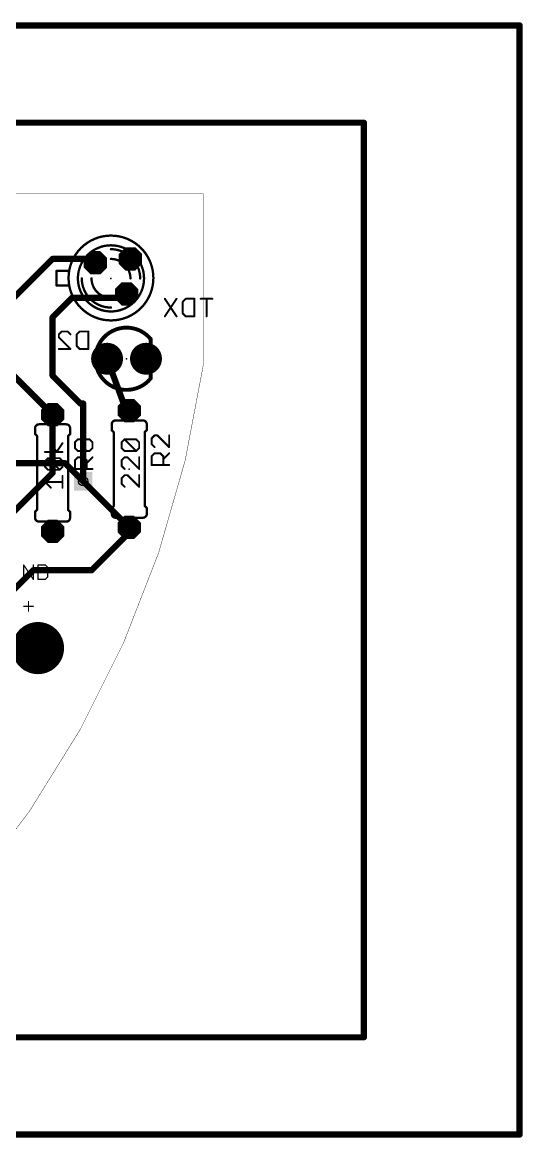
# Model space of a CAD drawing. Extents: x 34.1 to 120.9, y -11.6 to 61.2.
# Drawn here: x 88.2 to 120.9, y -11.6 to 61.2 of the extents above; entities that cross this region are included whole.
import ezdxf

# ---------------------------------------------------------------- set-up
doc = ezdxf.new("R2010")
doc.units = 0
for name, color, linetype in [('1', 22, 'CONTINUOUS'), ('16', 175, 'CONTINUOUS'), ('17', 82, 'CONTINUOUS'), ('18', 82, 'CONTINUOUS'), ('20', 7, 'CONTINUOUS'), ('21', 253, 'CONTINUOUS'), ('22', 253, 'CONTINUOUS'), ('23', 7, 'CONTINUOUS'), ('24', 7, 'CONTINUOUS'), ('25', 253, 'CONTINUOUS'), ('26', 253, 'CONTINUOUS'), ('27', 253, 'CONTINUOUS'), ('29', 253, 'CONTINUOUS'), ('30', 253, 'CONTINUOUS'), ('44', 253, 'CONTINUOUS'), ('51', 253, 'CONTINUOUS'), ('52', 253, 'CONTINUOUS')]:
    doc.layers.add(name, color=color, linetype=linetype)

# ---------------------------------------------------------------- blocks, each defined once
blk = doc.blocks.new('ROUNDP')
at = {"const_width": 0.5}
blk.add_lwpolyline([(0, -0.25, 1), (0, 0.25, 1), (0, -0.25)], format="xyb", dxfattribs=at)
blk = doc.blocks.new('RECT')
blk.add_solid([(-0.5, -0.5), (0.5, -0.5), (-0.5, 0.5), (0.5, 0.5)])
blk = doc.blocks.new('OCTAGONP')
at = {"const_width": 0.5}
blk.add_lwpolyline([(-0.25, -0.1036), (-0.25, 0.1036), (-0.1036, 0.25), (0.1036, 0.25), (0.25, 0.1036), (0.25, -0.1036), (0.1036, -0.25), (-0.1036, -0.25), (-0.25, -0.1036), (-0.25, 0.1036)], dxfattribs=at)
blk = doc.blocks.new('SQUAREV')
blk.add_solid([(-0.5, -0.5), (0.5, -0.5), (-0.5, 0.5), (0.5, 0.5)])

msp = doc.modelspace()

# ---------------------------------------------------------------- linework, layer by layer
at = {"layer": '1', "const_width": 0.4064}
for points in [[(120.65, 60.96), (34.29, 60.96)], [(120.65, -11.43), (120.65, 60.96)], [(86.6775, 42.2275), (90.17, 45.72)], [(90.17, 45.72), (92.71, 45.72)], [(92.71, 45.72), (92.964, 45.466)], [(90.17, 41.91), (91.44, 43.18)], [(91.44, 43.18), (94.742, 43.18)], [(94.742, 43.18), (94.996, 43.434)], [(90.17, 38.1), (90.17, 41.91)], [(94.869, 36.1188), (93.726, 39.2049)], [(90.17, 35.56), (86.6775, 39.0525)], [(91.9861, 36.2839), (90.17, 38.1)], [(92.1639, 36.2839), (91.9861, 36.2839)], [(92.1639, 36.2839), (92.1639, 31.2039)], [(90.17, 31.75), (90.17, 35.56)], [(94.869, 36.1188), (95.1738, 35.814)], [(86.36, 27.94), (90.17, 31.75)], [(92.1639, 31.2039), (95.1738, 28.194)], [(95.1738, 28.194), (95.1738, 27.8638)], [(95.1738, 27.8638), (92.71, 25.4)], [(88.9, 25.4), (86.36, 22.86)], [(92.71, 25.4), (88.9, 25.4)], [(34.29, -11.43), (120.65, -11.43)]]:
    msp.add_lwpolyline(points, dxfattribs=at)
at = {"layer": '1', "const_width": 0.2032}
for points in [[(120.7516, 60.96, 1), (120.5484, 60.96)], [(120.65, 60.8584, 1), (120.65, 61.0616)], [(90.17, 45.8216, 1), (90.17, 45.6184)], [(90.2418, 45.6482, 1), (90.0982, 45.7918)], [(92.7818, 45.7918, 1), (92.6382, 45.6482)], [(92.71, 45.6184, 1), (92.71, 45.8216)], [(92.8922, 45.3942, 1), (93.0358, 45.5378)], [(91.44, 43.2816, 1), (91.44, 43.0784)], [(91.5118, 43.1082, 1), (91.3682, 43.2518)], [(94.6702, 43.2518, 1), (94.8138, 43.1082)], [(94.742, 43.0784, 1), (94.742, 43.2816)], [(95.0678, 43.3622, 1), (94.9242, 43.5058)], [(90.2716, 41.91, 1), (90.0684, 41.91)], [(90.0982, 41.9818, 1), (90.2418, 41.8382)], [(93.8213, 39.2402, 1), (93.6307, 39.1696)], [(90.0684, 38.1, 1), (90.2716, 38.1)], [(90.2418, 38.1718, 1), (90.0982, 38.0282)], [(91.9861, 36.3855, 1), (91.9861, 36.1823)], [(91.9143, 36.2121, 1), (92.0579, 36.3557)], [(92.2655, 36.2839, 1), (92.0623, 36.2839)], [(92.1639, 36.1823, 1), (92.1639, 36.3855)], [(90.2716, 35.56, 1), (90.0684, 35.56)], [(90.0982, 35.4882, 1), (90.2418, 35.6318)], [(94.9408, 36.1906, 1), (94.7972, 36.047)], [(94.7737, 36.0835, 1), (94.9643, 36.1541)], [(95.102, 35.7422, 1), (95.2456, 35.8858)], [(90.0684, 31.75, 1), (90.2716, 31.75)], [(90.2418, 31.6782, 1), (90.0982, 31.8218)], [(92.0623, 31.2039, 1), (92.2655, 31.2039)], [(92.2357, 31.2757, 1), (92.0921, 31.1321)], [(95.2754, 28.194, 1), (95.0722, 28.194)], [(95.0722, 27.8638, 1), (95.2754, 27.8638)], [(95.102, 28.1222, 1), (95.2456, 28.2658)], [(95.2456, 27.792, 1), (95.102, 27.9356)], [(88.9, 25.5016, 1), (88.9, 25.2984)], [(88.9718, 25.3282, 1), (88.8282, 25.4718)], [(92.6382, 25.4718, 1), (92.7818, 25.3282)], [(92.71, 25.2984, 1), (92.71, 25.5016)], [(120.5484, -11.43, 1), (120.7516, -11.43)], [(120.65, -11.5316, 1), (120.65, -11.3284)]]:
    msp.add_lwpolyline(points, format="xyb", dxfattribs=at)
at = {"layer": '16', "const_width": 0.4064}
for points in [[(110.49, 54.61), (40.64, 54.61)], [(110.49, -5.08), (110.49, 54.61)], [(85.725, 32.385), (90.9828, 32.385)], [(90.9828, 32.385), (92.1639, 31.2039)], [(40.64, -5.08), (110.49, -5.08)]]:
    msp.add_lwpolyline(points, dxfattribs=at)
at = {"layer": '16', "const_width": 0.2032}
for points in [[(110.5916, 54.61, 1), (110.3884, 54.61)], [(110.49, 54.5084, 1), (110.49, 54.7116)], [(91.0546, 32.4568, 1), (90.911, 32.3132)], [(90.9828, 32.2834, 1), (90.9828, 32.4866)], [(92.0921, 31.1321, 1), (92.2357, 31.2757)], [(110.3884, -5.08, 1), (110.5916, -5.08)], [(110.49, -5.1816, 1), (110.49, -4.9784)]]:
    msp.add_lwpolyline(points, format="xyb", dxfattribs=at)
at = {"layer": '20', "const_width": 0.0254}
for points in [[(50.0126, 49.9872), (99.9998, 49.9872)], [(99.9998, 49.9872), (99.9998, 38.7604)]]:
    msp.add_lwpolyline(points, dxfattribs=at)
at = {"layer": '20'}
for points, const_width in [([(100.0062, 49.9872, 1), (99.9935, 49.9872)], 0.0127), ([(99.9998, 49.9809, 1), (99.9998, 49.9935)], 0.0127), ([(80.6196, 0, 0.1623), (99.9998, 38.7604)], 0.0254), ([(100.0061, 38.7595, 1), (99.9935, 38.7613)], 0.0127), ([(99.9935, 38.7604, 1), (100.0062, 38.7604)], 0.0127)]:
    msp.add_lwpolyline(points, format="xyb", dxfattribs=dict(at, const_width=const_width))
msp.add_circle((89.2175, 20.32), 1.6, dxfattribs=at)
at = {"layer": '21'}
for points, const_width in [([(89.281, 34.925, 0.4142), (89.027, 34.671)], 0.1524), ([(89.281, 34.8869, 1), (89.281, 34.9631)], 0.0762), ([(91.313, 34.671, 0.4142), (91.059, 34.925)], 0.1524), ([(91.059, 34.9631, 1), (91.059, 34.8869)], 0.0762), ([(94.2848, 35.179, 0.4142), (94.0308, 34.925)], 0.1524), ([(94.0689, 34.925, 1), (93.9927, 34.925)], 0.0762), ([(93.9927, 34.925, 1), (94.0689, 34.925)], 0.0762), ([(94.2848, 35.1409, 1), (94.2848, 35.2171)], 0.0762), ([(96.3168, 34.925, 0.4142), (96.0628, 35.179)], 0.1524), ([(96.0628, 35.2171, 1), (96.0628, 35.1409)], 0.0762), ([(96.3549, 34.925, 1), (96.2787, 34.925)], 0.0762), ([(96.2787, 34.925, 1), (96.3549, 34.925)], 0.0762), ([(89.0651, 34.671, 1), (88.9889, 34.671)], 0.0762), ([(88.9889, 34.671, 1), (89.0651, 34.671)], 0.0762), ([(88.9889, 34.29, 1), (89.0651, 34.29)], 0.0762), ([(89.0539, 34.3169, 1), (89.0001, 34.2631)], 0.0762), ([(89.1921, 34.163, 1), (89.1159, 34.163)], 0.0762), ([(89.1271, 34.1361, 1), (89.1809, 34.1899)], 0.0762), ([(91.2241, 34.163, 1), (91.1479, 34.163)], 0.0762), ([(91.1591, 34.1899, 1), (91.2129, 34.1361)], 0.0762), ([(91.3511, 34.671, 1), (91.2749, 34.671)], 0.0762), ([(91.2749, 34.671, 1), (91.3511, 34.671)], 0.0762), ([(91.2749, 34.29, 1), (91.3511, 34.29)], 0.0762), ([(91.3399, 34.2631, 1), (91.2861, 34.3169)], 0.0762), ([(93.9927, 34.544, 1), (94.0689, 34.544)], 0.0762), ([(94.0577, 34.5709, 1), (94.0039, 34.5171)], 0.0762), ([(94.1959, 34.417, 1), (94.1197, 34.417)], 0.0762), ([(94.1309, 34.3901, 1), (94.1847, 34.4439)], 0.0762), ([(96.2279, 34.417, 1), (96.1517, 34.417)], 0.0762), ([(96.1629, 34.4439, 1), (96.2167, 34.3901)], 0.0762), ([(96.2787, 34.544, 1), (96.3549, 34.544)], 0.0762), ([(96.3437, 34.5171, 1), (96.2899, 34.5709)], 0.0762), ([(89.0651, 29.21, 1), (88.9889, 29.21)], 0.0762), ([(89.0001, 29.2369, 1), (89.0539, 29.1831)], 0.0762), ([(89.1159, 29.337, 1), (89.1921, 29.337)], 0.0762), ([(89.1809, 29.3101, 1), (89.1271, 29.3639)], 0.0762), ([(91.1479, 29.337, 1), (91.2241, 29.337)], 0.0762), ([(91.2129, 29.3639, 1), (91.1591, 29.3101)], 0.0762), ([(91.3511, 29.21, 1), (91.2749, 29.21)], 0.0762), ([(91.2861, 29.1831, 1), (91.3399, 29.2369)], 0.0762), ([(94.0689, 29.464, 1), (93.9927, 29.464)], 0.0762), ([(94.0308, 29.083, 0.4142), (94.2848, 28.829)], 0.1524), ([(94.0689, 29.083, 1), (93.9927, 29.083)], 0.0762), ([(93.9927, 29.083, 1), (94.0689, 29.083)], 0.0762), ([(94.0039, 29.4909, 1), (94.0577, 29.4371)], 0.0762), ([(94.1197, 29.591, 1), (94.1959, 29.591)], 0.0762), ([(94.1847, 29.5641, 1), (94.1309, 29.6179)], 0.0762), ([(96.0628, 28.829, 0.4142), (96.3168, 29.083)], 0.1524), ([(96.1517, 29.591, 1), (96.2279, 29.591)], 0.0762), ([(96.2167, 29.6179, 1), (96.1629, 29.5641)], 0.0762), ([(96.3549, 29.464, 1), (96.2787, 29.464)], 0.0762), ([(96.3549, 29.083, 1), (96.2787, 29.083)], 0.0762), ([(96.2787, 29.083, 1), (96.3549, 29.083)], 0.0762), ([(96.2899, 29.4371, 1), (96.3437, 29.4909)], 0.0762), ([(89.027, 28.829, 0.4142), (89.281, 28.575)], 0.1524), ([(89.0651, 28.829, 1), (88.9889, 28.829)], 0.0762), ([(88.9889, 28.829, 1), (89.0651, 28.829)], 0.0762), ([(89.281, 28.5369, 1), (89.281, 28.6131)], 0.0762), ([(91.059, 28.575, 0.4142), (91.313, 28.829)], 0.1524), ([(91.059, 28.6131, 1), (91.059, 28.5369)], 0.0762), ([(91.3511, 28.829, 1), (91.2749, 28.829)], 0.0762), ([(91.2749, 28.829, 1), (91.3511, 28.829)], 0.0762), ([(94.2848, 28.7909, 1), (94.2848, 28.8671)], 0.0762), ([(96.0628, 28.8671, 1), (96.0628, 28.7909)], 0.0762), ([(88.302, 25.7543, 1), (88.2703, 25.7331)], 0.0381), ([(88.3052, 25.7437, 1), (88.2671, 25.7437)], 0.0381), ([(88.9322, 25.7437, 1), (88.8941, 25.7437)], 0.0381), ([(89.2216, 25.7628, 1), (89.2216, 25.7247)], 0.0381), ([(89.2407, 25.7437, 1), (89.2026, 25.7437)], 0.0381), ([(89.7054, 25.7572, 1), (89.6785, 25.7302)], 0.0381), ([(89.6919, 25.7247, 1), (89.6919, 25.7628)], 0.0381), ([(89.8678, 25.5869, 1), (89.8297, 25.5869)], 0.0381), ([(89.8352, 25.5735, 1), (89.8622, 25.6004)], 0.0381), ([(88.2671, 24.8031, 1), (88.3052, 24.8031)], 0.0381), ([(88.8941, 24.8031, 1), (88.9322, 24.8031)], 0.0381), ([(88.8973, 24.7925, 1), (88.929, 24.8137)], 0.0381), ([(89.2216, 24.8222, 1), (89.2216, 24.7841)], 0.0381), ([(89.2026, 24.8031, 1), (89.2407, 24.8031)], 0.0381), ([(89.6785, 24.8166, 1), (89.7054, 24.7896)], 0.0381), ([(89.6919, 24.7841, 1), (89.6919, 24.8222)], 0.0381), ([(89.8297, 24.9599, 1), (89.8678, 24.9599)], 0.0381), ([(89.8622, 24.9464, 1), (89.8352, 24.9733)], 0.0381), ([(88.6187, 23.3644, 1), (88.5806, 23.3644)], 0.0381), ([(88.2861, 23.07, 1), (88.2861, 23.0319)], 0.0381), ([(88.5806, 22.7374, 1), (88.6187, 22.7374)], 0.0381), ([(88.9132, 23.0319, 1), (88.9132, 23.07)], 0.0381)]:
    msp.add_lwpolyline(points, format="xyb", dxfattribs=dict(at, const_width=const_width))
for points, const_width in [([(94.0308, 34.925), (94.0308, 34.544)], 0.1524), ([(96.3168, 34.925), (96.3168, 34.544)], 0.1524), ([(89.027, 34.671), (89.027, 34.29)], 0.1524), ([(89.154, 34.163), (89.027, 34.29)], 0.1524), ([(89.154, 29.337), (89.154, 34.163)], 0.1524), ([(91.186, 34.163), (91.313, 34.29)], 0.1524), ([(91.186, 29.337), (91.186, 34.163)], 0.1524), ([(91.313, 34.671), (91.313, 34.29)], 0.1524), ([(94.1578, 34.417), (94.0308, 34.544)], 0.1524), ([(94.1578, 29.591), (94.1578, 34.417)], 0.1524), ([(96.1898, 34.417), (96.3168, 34.544)], 0.1524), ([(96.1898, 29.591), (96.1898, 34.417)], 0.1524), ([(89.154, 29.337), (89.027, 29.21)], 0.1524), ([(89.027, 28.829), (89.027, 29.21)], 0.1524), ([(91.186, 29.337), (91.313, 29.21)], 0.1524), ([(91.313, 28.829), (91.313, 29.21)], 0.1524), ([(94.1578, 29.591), (94.0308, 29.464)], 0.1524), ([(94.0308, 29.083), (94.0308, 29.464)], 0.1524), ([(96.1898, 29.591), (96.3168, 29.464)], 0.1524), ([(96.3168, 29.083), (96.3168, 29.464)], 0.1524), ([(88.2861, 24.8031), (88.2861, 25.7437)], 0.0762), ([(88.2861, 25.7437), (88.9132, 24.8031)], 0.0762), ([(88.9132, 24.8031), (88.9132, 25.7437)], 0.0762), ([(89.2216, 25.7437), (89.2216, 24.8031)], 0.0762), ([(89.6919, 25.7437), (89.2216, 25.7437)], 0.0762), ([(89.8487, 25.5869), (89.6919, 25.7437)], 0.0762), ([(89.8487, 24.9599), (89.8487, 25.5869)], 0.0762), ([(89.2216, 24.8031), (89.6919, 24.8031)], 0.0762), ([(89.6919, 24.8031), (89.8487, 24.9599)], 0.0762), ([(88.5997, 23.3644), (88.5997, 22.7374)], 0.0762), ([(88.2861, 23.0509), (88.9132, 23.0509)], 0.0762)]:
    msp.add_lwpolyline(points, dxfattribs=dict(at, const_width=const_width))
at = {"layer": '22'}
for points, const_width in [([(93.98, 41.7068, 1), (93.98, 47.244, 1), (93.98, 41.7068)], 0.1524), ([(90.4621, 44.9326, 1), (90.3859, 44.9326)], 0.0762), ([(90.424, 44.9707, 1), (90.424, 44.8945)], 0.0762), ([(91.2622, 44.8945, 1), (91.2622, 44.9707)], 0.0762), ([(92.075, 44.45, 0.4142), (93.98, 42.545)], 0.1524), ([(92.1131, 44.45, 1), (92.0369, 44.45)], 0.0762), ([(92.71, 44.45, 0.4142), (93.98, 43.18)], 0.1524), ([(92.7481, 44.45, 1), (92.6719, 44.45)], 0.0762), ([(90.424, 44.0309, 1), (90.424, 43.9547)], 0.0762), ([(90.3859, 43.9928, 1), (90.4621, 43.9928)], 0.0762), ([(91.2368, 43.9547, 1), (91.2368, 44.0309)], 0.0762), ([(93.98, 43.1419, 1), (93.98, 43.2181)], 0.0762), ([(93.98, 42.5069, 1), (93.98, 42.5831)], 0.0762), ([(94.996, 41.2369, 0.2691), (93.2317, 40.2131)], 0.254), ([(96.5472, 40.5175, 0.2206), (94.996, 41.2369)], 0.254), ([(96.6343, 40.5003, 1), (96.5073, 40.5003)], 0.127), ([(96.5073, 40.0431, 1), (96.6343, 40.0431)], 0.127), ([(93.2031, 38.2487, 0.277), (94.996, 37.1729)], 0.254), ([(94.996, 37.1729, 0.2226), (96.557, 37.904)], 0.254), ([(96.6343, 38.4175, 1), (96.5073, 38.4175)], 0.127), ([(96.5073, 37.9095, 1), (96.6343, 37.9095)], 0.127)]:
    msp.add_lwpolyline(points, format="xyb", dxfattribs=dict(at, const_width=const_width))
for points, const_width in [([(90.424, 43.9928), (90.424, 44.9326)], 0.1524), ([(90.424, 44.9326), (91.2622, 44.9326)], 0.1524), ([(91.2368, 43.9928), (90.424, 43.9928)], 0.1524), ([(96.5708, 40.5003), (96.5708, 40.0431)], 0.254), ([(96.5708, 37.9095), (96.5708, 38.4175)], 0.254)]:
    msp.add_lwpolyline(points, dxfattribs=dict(at, const_width=const_width))
at = {"layer": '23'}
for p in [(90.17, 31.75), (95.1738, 32.004)]:
    msp.add_point(p, dxfattribs=at)
at = {"layer": '24'}
for p in [(93.98, 44.45), (94.996, 39.2049)]:
    msp.add_point(p, dxfattribs=at)
at = {"layer": '25', "const_width": 0.127}
for points in [[(96.824, 34.2007), (96.6333, 34.0101)], [(97.0147, 34.2007), (96.824, 34.2007)], [(97.7773, 33.4381), (97.0147, 34.2007)], [(97.7773, 34.2007), (97.7773, 33.4381)], [(91.6295, 33.7561), (91.8202, 33.9468)], [(91.6295, 33.3748), (91.6295, 33.7561)], [(91.8202, 33.9468), (92.0109, 33.9468)], [(92.0109, 33.9468), (92.2015, 33.7561)], [(92.2015, 33.7561), (92.3922, 33.9468)], [(92.2015, 33.3748), (92.2015, 33.7561)], [(92.3922, 33.9468), (92.5828, 33.9468)], [(92.5828, 33.9468), (92.7735, 33.7561)], [(92.7735, 33.7561), (92.7735, 33.3748)], [(96.6333, 34.0101), (96.6333, 33.6288)], [(96.6333, 33.6288), (96.824, 33.4381)], [(91.8202, 33.1841), (91.6295, 33.3748)], [(91.6295, 32.5867), (91.8202, 32.7774)], [(92.0109, 33.1841), (91.8202, 33.1841)], [(91.8202, 32.7774), (92.2015, 32.7774)], [(92.2015, 33.3748), (92.0109, 33.1841)], [(92.3922, 33.1841), (92.2015, 33.3748)], [(92.2015, 32.7774), (92.3922, 32.5867)], [(92.5828, 33.1841), (92.3922, 33.1841)], [(92.3922, 32.396), (92.7735, 32.7774)], [(92.7735, 33.3748), (92.5828, 33.1841)], [(96.6333, 32.8407), (96.824, 33.0314)], [(96.6333, 32.2687), (96.6333, 32.8407)], [(96.824, 33.0314), (97.2053, 33.0314)], [(97.2053, 33.0314), (97.396, 32.8407)], [(97.396, 32.65), (97.7773, 33.0314)], [(97.396, 32.8407), (97.396, 32.2687)], [(91.6295, 32.0147), (91.6295, 32.5867)], [(92.7735, 32.0147), (91.6295, 32.0147)], [(92.3922, 32.5867), (92.3922, 32.0147)], [(97.7773, 32.2687), (96.6333, 32.2687)]]:
    msp.add_lwpolyline(points, dxfattribs=at)
at = {"layer": '25', "const_width": 0.0635}
for points in [[(96.824, 34.2325, 1), (96.824, 34.169)], [(96.8464, 34.1783, 1), (96.8015, 34.2232)], [(97.0371, 34.2232, 1), (96.9922, 34.1783)], [(97.0147, 34.169, 1), (97.0147, 34.2325)], [(97.8091, 34.2007, 1), (97.7456, 34.2007)], [(91.6613, 33.7561, 1), (91.5978, 33.7561)], [(91.6071, 33.7785, 1), (91.652, 33.7336)], [(91.8202, 33.9785, 1), (91.8202, 33.915)], [(91.8426, 33.9243, 1), (91.7977, 33.9692)], [(92.0333, 33.9692, 1), (91.9884, 33.9243)], [(92.0109, 33.915, 1), (92.0109, 33.9785)], [(92.2333, 33.7561, 1), (92.1698, 33.7561)], [(92.1791, 33.7785, 1), (92.224, 33.7336)], [(92.1791, 33.7336, 1), (92.224, 33.7785)], [(92.3922, 33.9785, 1), (92.3922, 33.915)], [(92.4146, 33.9243, 1), (92.3697, 33.9692)], [(92.6053, 33.9692, 1), (92.5604, 33.9243)], [(92.5828, 33.915, 1), (92.5828, 33.9785)], [(92.8053, 33.7561, 1), (92.7417, 33.7561)], [(92.751, 33.7336, 1), (92.796, 33.7785)], [(96.6651, 34.0101, 1), (96.6016, 34.0101)], [(96.6109, 34.0325, 1), (96.6558, 33.9876)], [(96.6558, 33.6512, 1), (96.6109, 33.6063)], [(96.6016, 33.6288, 1), (96.6651, 33.6288)], [(96.8015, 33.4156, 1), (96.8464, 33.4606)], [(97.7548, 33.4156, 1), (97.7998, 33.4606)], [(91.652, 33.3972, 1), (91.6071, 33.3523)], [(91.5978, 33.3748, 1), (91.6613, 33.3748)], [(91.8202, 33.2159, 1), (91.8202, 33.1523)], [(91.8202, 32.8091, 1), (91.8202, 32.7456)], [(91.7977, 33.1616, 1), (91.8426, 33.2066)], [(91.8426, 32.7549, 1), (91.7977, 32.7998)], [(91.9884, 33.2066, 1), (92.0333, 33.1616)], [(92.0109, 33.1523, 1), (92.0109, 33.2159)], [(92.1698, 33.3748, 1), (92.2333, 33.3748)], [(92.224, 33.3972, 1), (92.1791, 33.3523)], [(92.224, 32.7998, 1), (92.1791, 32.7549)], [(92.224, 33.3523, 1), (92.1791, 33.3972)], [(92.2015, 32.7456, 1), (92.2015, 32.8091)], [(92.3922, 33.2159, 1), (92.3922, 33.1523)], [(92.3697, 33.1616, 1), (92.4146, 33.2066)], [(92.5604, 33.2066, 1), (92.6053, 33.1616)], [(92.5828, 33.1523, 1), (92.5828, 33.2159)], [(92.7417, 33.3748, 1), (92.8053, 33.3748)], [(92.796, 33.3523, 1), (92.751, 33.3972)], [(92.796, 32.7549, 1), (92.751, 32.7998)], [(96.6651, 32.8407, 1), (96.6016, 32.8407)], [(96.6109, 32.8631, 1), (96.6558, 32.8182)], [(96.824, 33.0631, 1), (96.824, 32.9996)], [(96.8464, 33.0089, 1), (96.8015, 33.0538)], [(97.2278, 33.0538, 1), (97.1829, 33.0089)], [(97.2053, 32.9996, 1), (97.2053, 33.0631)], [(97.4277, 32.8407, 1), (97.3642, 32.8407)], [(97.3735, 32.8182, 1), (97.4184, 32.8631)], [(97.7456, 33.4381, 1), (97.8091, 33.4381)], [(97.7998, 33.0089, 1), (97.7548, 33.0538)], [(91.6295, 32.0465, 1), (91.6295, 31.983)], [(91.6613, 32.5867, 1), (91.5978, 32.5867)], [(91.6071, 32.6091, 1), (91.652, 32.5642)], [(91.5978, 32.0147, 1), (91.6613, 32.0147)], [(92.4239, 32.5867, 1), (92.3604, 32.5867)], [(92.3604, 32.0147, 1), (92.4239, 32.0147)], [(92.3697, 32.4185, 1), (92.4146, 32.3736)], [(92.3697, 32.5642, 1), (92.4146, 32.6091)], [(92.7735, 31.983, 1), (92.7735, 32.0465)], [(96.6333, 32.3005, 1), (96.6333, 32.237)], [(96.6016, 32.2687, 1), (96.6651, 32.2687)], [(97.3642, 32.2687, 1), (97.4277, 32.2687)], [(97.3735, 32.6725, 1), (97.4184, 32.6276)], [(97.7773, 32.237, 1), (97.7773, 32.3005)]]:
    msp.add_lwpolyline(points, format="xyb", dxfattribs=at)
at = {"layer": '26', "const_width": 0.0635}
for points in [[(97.5247, 43.1351, 1), (97.4718, 43.0999)], [(98.2873, 43.0999, 1), (98.2345, 43.1351)], [(98.6994, 42.9268, 1), (98.6359, 42.9268)], [(98.6452, 42.9493, 1), (98.6901, 42.9044)], [(98.8583, 43.1492, 1), (98.8583, 43.0857)], [(98.8808, 43.095, 1), (98.8359, 43.1399)], [(99.4621, 43.1175, 1), (99.3986, 43.1175)], [(99.4303, 43.0857, 1), (99.4303, 43.1492)], [(99.837, 43.1492, 1), (99.837, 43.0857)], [(100.2501, 43.1175, 1), (100.1866, 43.1175)], [(100.5997, 43.0857, 1), (100.5997, 43.1492)], [(98.6901, 42.1866, 1), (98.6452, 42.1417)], [(97.4718, 41.9911, 1), (97.5247, 41.9559)], [(98.2345, 41.9559, 1), (98.2873, 41.9911)], [(98.6359, 42.1642, 1), (98.6994, 42.1642)], [(98.8583, 42.0053, 1), (98.8583, 41.9417)], [(98.8359, 41.951, 1), (98.8808, 41.996)], [(99.3986, 41.9735, 1), (99.4621, 41.9735)], [(99.4303, 41.9417, 1), (99.4303, 42.0053)], [(100.1866, 41.9735, 1), (100.2501, 41.9735)], [(90.6085, 40.7932, 1), (90.545, 40.7932)], [(90.5543, 40.8157, 1), (90.5992, 40.7708)], [(90.7674, 41.0156, 1), (90.7674, 40.9521)], [(90.7899, 40.9614, 1), (90.745, 41.0063)], [(91.1712, 41.0063, 1), (91.1263, 40.9614)], [(91.1487, 40.9521, 1), (91.1487, 41.0156)], [(91.3169, 40.7708, 1), (91.3619, 40.8157)], [(91.7779, 40.7932, 1), (91.7144, 40.7932)], [(91.7237, 40.8157, 1), (91.7686, 40.7708)], [(91.9368, 41.0156, 1), (91.9368, 40.9521)], [(91.9593, 40.9614, 1), (91.9144, 41.0063)], [(92.5405, 40.9839, 1), (92.477, 40.9839)], [(92.5088, 40.9521, 1), (92.5088, 41.0156)], [(90.545, 40.6026, 1), (90.6085, 40.6026)], [(90.5992, 40.625, 1), (90.5543, 40.5801)], [(91.7144, 40.0306, 1), (91.7779, 40.0306)], [(91.7686, 40.053, 1), (91.7237, 40.0081)], [(90.5768, 39.8717, 1), (90.5768, 39.8081)], [(91.3169, 39.8174, 1), (91.3619, 39.8624)], [(91.3394, 39.8081, 1), (91.3394, 39.8717)], [(91.9368, 39.8717, 1), (91.9368, 39.8081)], [(91.9144, 39.8174, 1), (91.9593, 39.8624)], [(92.477, 39.8399, 1), (92.5405, 39.8399)], [(92.5088, 39.8081, 1), (92.5088, 39.8717)]]:
    msp.add_lwpolyline(points, format="xyb", dxfattribs=at)
at = {"layer": '26', "const_width": 0.127}
for points in [[(98.2609, 43.1175), (97.4983, 41.9735)], [(97.4983, 43.1175), (98.2609, 41.9735)], [(98.6677, 42.9268), (98.8583, 43.1175)], [(98.6677, 42.1642), (98.6677, 42.9268)], [(98.8583, 43.1175), (99.4303, 43.1175)], [(99.4303, 43.1175), (99.4303, 41.9735)], [(100.5997, 43.1175), (99.837, 43.1175)], [(100.2184, 41.9735), (100.2184, 43.1175)], [(98.8583, 41.9735), (98.6677, 42.1642)], [(99.4303, 41.9735), (98.8583, 41.9735)], [(90.5768, 40.7932), (90.7674, 40.9839)], [(90.5768, 40.6026), (90.5768, 40.7932)], [(90.7674, 40.9839), (91.1487, 40.9839)], [(91.1487, 40.9839), (91.3394, 40.7932)], [(91.7461, 40.7932), (91.9368, 40.9839)], [(91.7461, 40.0306), (91.7461, 40.7932)], [(91.9368, 40.9839), (92.5088, 40.9839)], [(92.5088, 40.9839), (92.5088, 39.8399)], [(91.3394, 39.8399), (90.5768, 40.6026)], [(91.9368, 39.8399), (91.7461, 40.0306)], [(90.5768, 39.8399), (91.3394, 39.8399)], [(92.5088, 39.8399), (91.9368, 39.8399)]]:
    msp.add_lwpolyline(points, dxfattribs=at)
at = {"layer": '27', "const_width": 0.0635}
for points in [[(90.0815, 33.7146, 1), (90.0286, 33.6794)], [(90.8441, 33.6794, 1), (90.7913, 33.7146)], [(94.7093, 33.7561, 1), (94.6458, 33.7561)], [(94.6551, 33.7785, 1), (94.7, 33.7336)], [(94.8682, 33.9785, 1), (94.8682, 33.915)], [(94.8906, 33.9692, 1), (94.8457, 33.9243)], [(94.8906, 33.9243, 1), (94.8457, 33.9692)], [(95.6533, 33.9692, 1), (95.6084, 33.9243)], [(95.6308, 33.915, 1), (95.6308, 33.9785)], [(95.8533, 33.7561, 1), (95.7897, 33.7561)], [(95.799, 33.7336, 1), (95.844, 33.7785)], [(89.6737, 33.1567, 1), (89.6737, 33.0932)], [(89.8644, 32.75, 1), (89.8644, 32.6865)], [(89.8868, 32.7407, 1), (89.8419, 32.6958)], [(89.8868, 32.6958, 1), (89.8419, 32.7407)], [(90.41, 33.1426, 1), (90.4628, 33.1074)], [(90.41, 33.1074, 1), (90.4628, 33.1426)], [(90.6495, 32.7407, 1), (90.6046, 32.6958)], [(90.627, 32.6865, 1), (90.627, 32.75)], [(90.8177, 33.0932, 1), (90.8177, 33.1567)], [(94.6458, 33.3748, 1), (94.7093, 33.3748)], [(94.7, 33.3972, 1), (94.6551, 33.3523)], [(94.8682, 33.2158, 1), (94.8682, 33.1523)], [(94.8682, 32.8091, 1), (94.8682, 32.7456)], [(94.8457, 33.1616, 1), (94.8906, 33.2065)], [(94.8906, 32.7549, 1), (94.8457, 32.7998)], [(95.0813, 32.7998, 1), (95.0364, 32.7549)], [(95.0589, 32.7456, 1), (95.0589, 32.8091)], [(95.6084, 33.2065, 1), (95.6533, 33.1616)], [(95.6084, 33.1616, 1), (95.6533, 33.2065)], [(95.6308, 33.1523, 1), (95.6308, 33.2158)], [(95.7897, 33.3748, 1), (95.8533, 33.3748)], [(95.8533, 32.7773, 1), (95.7897, 32.7773)], [(95.844, 33.3523, 1), (95.799, 33.3972)], [(89.7055, 32.5276, 1), (89.642, 32.5276)], [(89.642, 32.1463, 1), (89.7055, 32.1463)], [(89.6513, 32.55, 1), (89.6962, 32.5051)], [(89.6962, 32.1687, 1), (89.6513, 32.1238)], [(90.8495, 32.5276, 1), (90.7859, 32.5276)], [(90.7859, 32.1463, 1), (90.8495, 32.1463)], [(90.7952, 32.5051, 1), (90.8402, 32.55)], [(90.8402, 32.1238, 1), (90.7952, 32.1687)], [(94.7093, 32.5867, 1), (94.6458, 32.5867)], [(94.6458, 32.2054, 1), (94.7093, 32.2054)], [(94.6551, 32.6091, 1), (94.7, 32.5642)], [(94.7, 32.2278, 1), (94.6551, 32.1829)], [(94.8457, 31.9922, 1), (94.8906, 32.0372)], [(95.7897, 32.0147, 1), (95.8533, 32.0147)], [(95.799, 31.9922, 1), (95.844, 32.0372)], [(89.8644, 31.9873, 1), (89.8644, 31.9239)], [(89.8419, 31.9331, 1), (89.8868, 31.9781)], [(90.6046, 31.9781, 1), (90.6495, 31.9331)], [(90.6046, 31.9331, 1), (90.6495, 31.9781)], [(90.627, 31.9239, 1), (90.627, 31.9873)], [(90.8495, 31.5489, 1), (90.7859, 31.5489)], [(94.7093, 31.4173, 1), (94.6458, 31.4173)], [(94.6551, 31.4397, 1), (94.7, 31.3948)], [(94.8682, 31.6397, 1), (94.8682, 31.5762)], [(94.8906, 31.5855, 1), (94.8457, 31.6304)], [(95.0813, 31.6304, 1), (95.0364, 31.5855)], [(95.0589, 31.5762, 1), (95.0589, 31.6397)], [(95.8533, 31.608, 1), (95.7897, 31.608)], [(89.6737, 31.1993, 1), (89.6737, 31.1358)], [(89.6962, 31.19, 1), (89.6513, 31.1451)], [(90.0326, 30.7638, 1), (90.0775, 30.8087)], [(90.7859, 30.7862, 1), (90.8495, 30.7862)], [(90.8177, 31.1358, 1), (90.8177, 31.1993)], [(94.6458, 31.036, 1), (94.7093, 31.036)], [(94.7, 31.0584, 1), (94.6551, 31.0135)], [(94.8457, 30.8229, 1), (94.8906, 30.8678)], [(95.7897, 30.8453, 1), (95.8533, 30.8453)], [(95.799, 30.8229, 1), (95.844, 30.8678)]]:
    msp.add_lwpolyline(points, format="xyb", dxfattribs=at)
at = {"layer": '27', "const_width": 0.127}
for points in [[(90.4364, 33.125), (90.0551, 33.697)], [(90.8177, 33.697), (90.4364, 33.125)], [(94.6775, 33.7561), (94.8682, 33.9467)], [(94.6775, 33.3748), (94.6775, 33.7561)], [(94.8682, 33.9467), (95.6308, 33.9467)], [(95.6308, 33.1841), (94.8682, 33.9467)], [(95.6308, 33.9467), (95.8215, 33.7561)], [(95.8215, 33.7561), (95.8215, 33.3748)], [(90.8177, 33.125), (89.6737, 33.125)], [(89.6737, 32.5276), (89.8644, 32.7183)], [(89.8644, 32.7183), (90.627, 32.7183)], [(90.627, 31.9556), (89.8644, 32.7183)], [(90.627, 32.7183), (90.8177, 32.5276)], [(94.8682, 33.1841), (94.6775, 33.3748)], [(94.8682, 32.7773), (94.6775, 32.5867)], [(95.6308, 33.1841), (94.8682, 33.1841)], [(95.0589, 32.7773), (94.8682, 32.7773)], [(95.8215, 32.0147), (95.0589, 32.7773)], [(95.8215, 33.3748), (95.6308, 33.1841)], [(95.8215, 32.7773), (95.8215, 32.0147)], [(89.6737, 32.1463), (89.6737, 32.5276)], [(89.8644, 31.9556), (89.6737, 32.1463)], [(90.8177, 32.1463), (90.627, 31.9556)], [(90.8177, 32.5276), (90.8177, 32.1463)], [(94.6775, 32.5867), (94.6775, 32.2054)], [(94.6775, 32.2054), (94.8682, 32.0147)], [(90.627, 31.9556), (89.8644, 31.9556)], [(90.8177, 30.7862), (90.8177, 31.5489)], [(94.8682, 31.608), (94.6775, 31.4173)], [(94.6775, 31.4173), (94.6775, 31.036)], [(95.0589, 31.608), (94.8682, 31.608)], [(95.8215, 30.8453), (95.0589, 31.608)], [(95.8215, 31.608), (95.8215, 30.8453)], [(90.0551, 30.7862), (89.6737, 31.1675)], [(89.6737, 31.1675), (90.8177, 31.1675)], [(94.6775, 31.036), (94.8682, 30.8453)]]:
    msp.add_lwpolyline(points, dxfattribs=at)
at = {"layer": '29', "const_width": 1.7016}
msp.add_lwpolyline([(89.2175, 19.4692, 1), (89.2175, 21.1708, 1), (89.2175, 19.4692)], format="xyb", dxfattribs=at)
at = {"layer": '30', "const_width": 1.7016}
msp.add_lwpolyline([(89.2175, 19.4692, 1), (89.2175, 21.1708, 1), (89.2175, 19.4692)], format="xyb", dxfattribs=at)
at = {"layer": '44'}
for centre, radius in [((92.964, 45.466), 0.4064), ((95.25, 45.72), 0.4064), ((94.996, 43.434), 0.4064), ((93.726, 39.2049), 0.4064), ((96.266, 39.2049), 0.4064), ((90.17, 35.56), 0.4064), ((95.1738, 35.814), 0.4064), ((92.1639, 31.2039), 0.3), ((95.1738, 28.194), 0.4064), ((90.17, 27.94), 0.4064)]:
    msp.add_circle(centre, radius, dxfattribs=at)
at = {"layer": '51'}
for points, const_width in [([(90.17, 35.56), (90.17, 35.179)], 0.6096), ([(95.1738, 35.814), (95.1738, 35.433)], 0.6096), ([(89.281, 34.925), (91.059, 34.925)], 0.1524), ([(94.2848, 35.179), (96.0628, 35.179)], 0.1524), ([(89.281, 28.575), (91.059, 28.575)], 0.1524), ([(90.17, 28.321), (90.17, 27.94)], 0.6096), ([(94.2848, 28.829), (96.0628, 28.829)], 0.1524), ([(95.1738, 28.575), (95.1738, 28.194)], 0.6096)]:
    msp.add_lwpolyline(points, dxfattribs=dict(at, const_width=const_width))
for points, const_width in [([(90.3224, 35.56, 1), (90.0176, 35.56)], 0.3048), ([(95.3262, 35.814, 1), (95.0214, 35.814)], 0.3048), ([(89.281, 34.9631, 1), (89.281, 34.8869)], 0.0762), ([(90.0176, 35.179, 1), (90.3224, 35.179)], 0.3048), ([(91.059, 34.8869, 1), (91.059, 34.9631)], 0.0762), ([(94.2848, 35.2171, 1), (94.2848, 35.1409)], 0.0762), ([(95.0214, 35.433, 1), (95.3262, 35.433)], 0.3048), ([(96.0628, 35.1409, 1), (96.0628, 35.2171)], 0.0762), ([(89.281, 28.6131, 1), (89.281, 28.5369)], 0.0762), ([(90.3224, 28.321, 1), (90.0176, 28.321)], 0.3048), ([(91.059, 28.5369, 1), (91.059, 28.6131)], 0.0762), ([(94.2848, 28.8671, 1), (94.2848, 28.7909)], 0.0762), ([(95.3262, 28.575, 1), (95.0214, 28.575)], 0.3048), ([(96.0628, 28.7909, 1), (96.0628, 28.8671)], 0.0762), ([(90.0176, 27.94, 1), (90.3224, 27.94)], 0.3048), ([(95.0214, 28.194, 1), (95.3262, 28.194)], 0.3048)]:
    msp.add_lwpolyline(points, format="xyb", dxfattribs=dict(at, const_width=const_width))
at = {"layer": '52'}
for points, const_width in [([(93.98, 42.291, 1), (93.98, 46.609, 1), (93.98, 42.291)], 0.1524), ([(95.885, 44.45, 0.4142), (93.98, 46.355)], 0.1524), ([(93.98, 46.3931, 1), (93.98, 46.3169)], 0.0762), ([(95.25, 44.45, 0.4142), (93.98, 45.72)], 0.1524), ([(93.98, 45.7581, 1), (93.98, 45.6819)], 0.0762), ([(95.2119, 44.45, 1), (95.2881, 44.45)], 0.0762), ([(95.8469, 44.45, 1), (95.9231, 44.45)], 0.0762), ([(93.2654, 40.2699, 0.1388), (92.964, 39.2049)], 0.254), ([(96.6343, 40.4749, 1), (96.5073, 40.4749)], 0.127), ([(92.964, 39.2049, 0.1241), (93.2069, 38.2415)], 0.254), ([(96.5073, 37.9349, 1), (96.6343, 37.9349)], 0.127)]:
    msp.add_lwpolyline(points, format="xyb", dxfattribs=dict(at, const_width=const_width))
at = {"layer": '52', "const_width": 0.254}
msp.add_lwpolyline([(96.5708, 40.4749), (96.5708, 37.9349)], dxfattribs=at)

# ---------------------------------------------------------------- block references
at = {"layer": '17'}
for name, p, xscale, yscale in [('OCTAGONP', (92.964, 45.466), 1.3208, 1.3208), ('OCTAGONP', (92.964, 45.466), 1.3208, 1.3208), ('OCTAGONP', (95.25, 45.72), 1.3208, 1.3208), ('OCTAGONP', (95.25, 45.72), 1.3208, 1.3208), ('OCTAGONP', (94.996, 43.434), 1.3208, 1.3208), ('OCTAGONP', (94.996, 43.434), 1.3208, 1.3208), ('ROUNDP', (93.726, 39.2049), 1.8796, 1.8796), ('ROUNDP', (93.726, 39.2049), 1.8796, 1.8796), ('ROUNDP', (96.266, 39.2049), 1.8796, 1.8796), ('ROUNDP', (96.266, 39.2049), 1.8796, 1.8796)]:
    msp.add_blockref(name, p, dxfattribs=dict(at, xscale=xscale, yscale=yscale))
at = {"layer": '17', "xscale": 1.3208, "yscale": 1.3208, "rotation": 270}
for p in [(95.1738, 35.814), (95.1738, 35.814), (90.17, 35.56), (90.17, 35.56), (90.17, 27.94), (90.17, 27.94), (95.1738, 28.194), (95.1738, 28.194)]:
    msp.add_blockref('OCTAGONP', p, dxfattribs=at)
at = {"layer": '18', "xscale": 1.0064, "yscale": 1.0064}
msp.add_blockref('SQUAREV', (92.1639, 31.2039), dxfattribs=at)
msp.add_blockref('SQUAREV', (92.1639, 31.2039), dxfattribs=at)
at = {"layer": '29'}
for name, p, xscale, yscale in [('OCTAGONP', (92.964, 45.466), 1.524, 1.524), ('OCTAGONP', (95.25, 45.72), 1.524, 1.524), ('OCTAGONP', (94.996, 43.434), 1.524, 1.524), ('ROUNDP', (93.726, 39.2049), 2.0828, 2.0828), ('ROUNDP', (96.266, 39.2049), 2.0828, 2.0828), ('SQUAREV', (92.1639, 31.2039), 1.2096, 1.2096)]:
    msp.add_blockref(name, p, dxfattribs=dict(at, xscale=xscale, yscale=yscale))
at = {"layer": '29', "xscale": 1.524, "yscale": 1.524, "rotation": 270}
for p in [(95.1738, 35.814), (90.17, 35.56), (90.17, 27.94), (95.1738, 28.194)]:
    msp.add_blockref('OCTAGONP', p, dxfattribs=at)
at = {"layer": '30'}
for name, p, xscale, yscale in [('OCTAGONP', (92.964, 45.466), 1.524, 1.524), ('OCTAGONP', (95.25, 45.72), 1.524, 1.524), ('OCTAGONP', (94.996, 43.434), 1.524, 1.524), ('ROUNDP', (93.726, 39.2049), 2.0828, 2.0828), ('ROUNDP', (96.266, 39.2049), 2.0828, 2.0828), ('SQUAREV', (92.1639, 31.2039), 1.2096, 1.2096)]:
    msp.add_blockref(name, p, dxfattribs=dict(at, xscale=xscale, yscale=yscale))
at = {"layer": '30', "xscale": 1.524, "yscale": 1.524, "rotation": 270}
for p in [(95.1738, 35.814), (90.17, 35.56), (90.17, 27.94), (95.1738, 28.194)]:
    msp.add_blockref('OCTAGONP', p, dxfattribs=at)
at = {"layer": '51', "xscale": 0.254, "yscale": 0.6096, "rotation": 270}
for p in [(90.17, 35.052), (95.1738, 35.306), (90.17, 28.448), (95.1738, 28.702)]:
    msp.add_blockref('RECT', p, dxfattribs=at)

doc.saveas('drawing.dxf')
